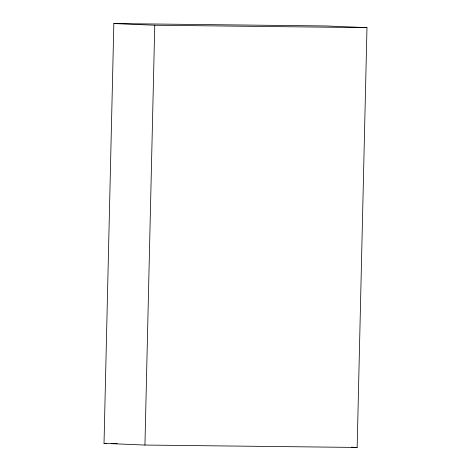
<?xml version="1.0" encoding="UTF-8"?>
<svg xmlns="http://www.w3.org/2000/svg" width="471" height="471" viewBox="0 0 471 471"><rect width="100%" height="100%" fill="white"/><g stroke="black" fill="none" stroke-linecap="round" stroke-linejoin="round"><path stroke-width="0.71" d="M104.02 443.364L113.841 23.55L326.062 25.952L366.98 27.636L357.159 447.45L144.938 445.048L104.02 443.364L106.222 443.388M144.938 445.048L154.759 25.234L113.841 23.55M154.759 25.234L366.98 27.636M111.362 443.447L117.238 443.517M351.313 447.209L357.159 447.45"/></g></svg>
